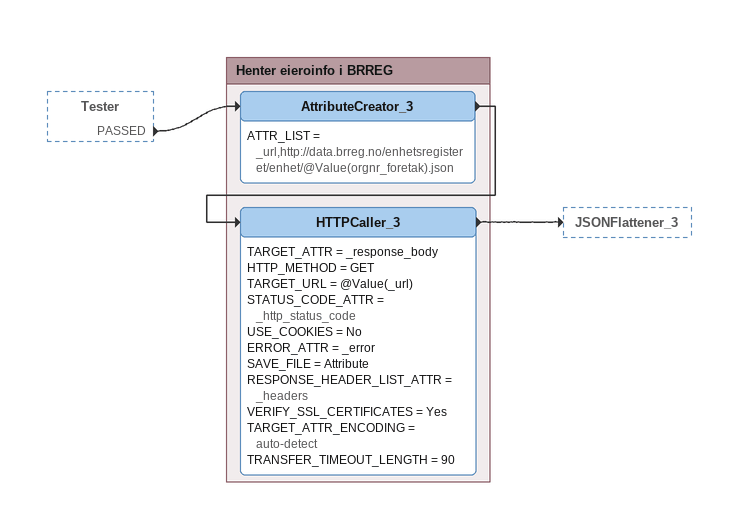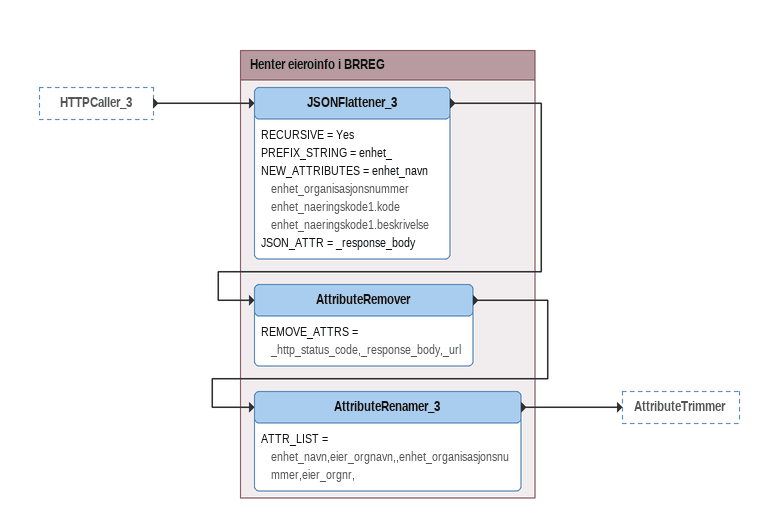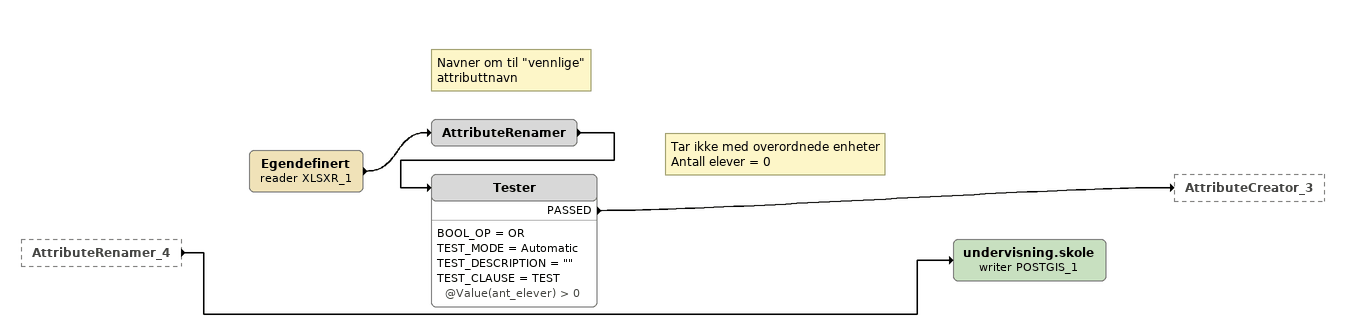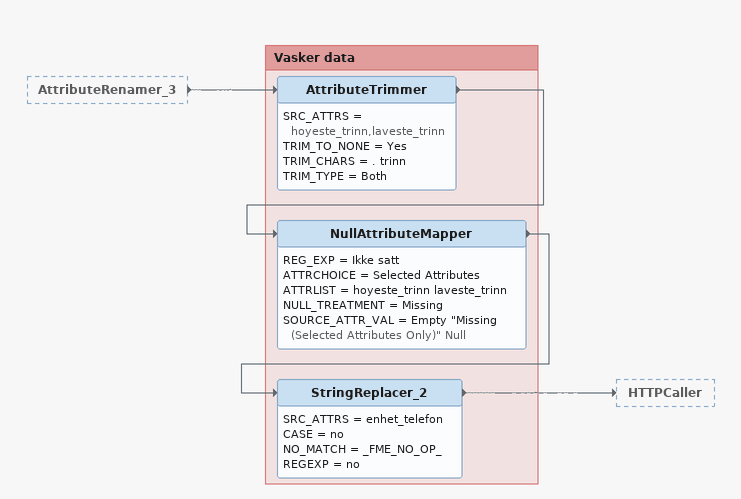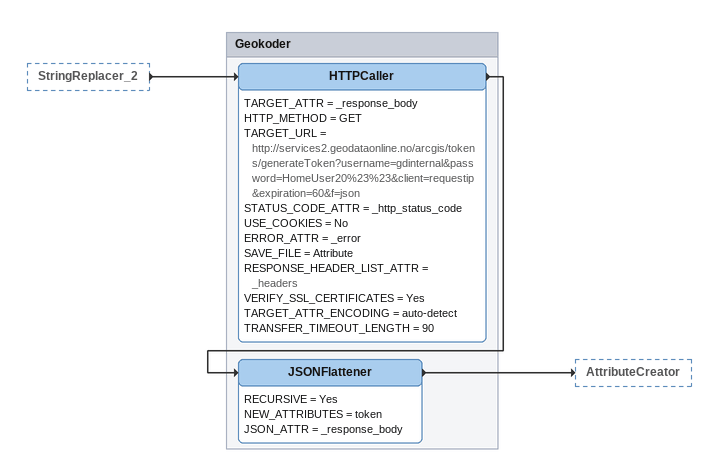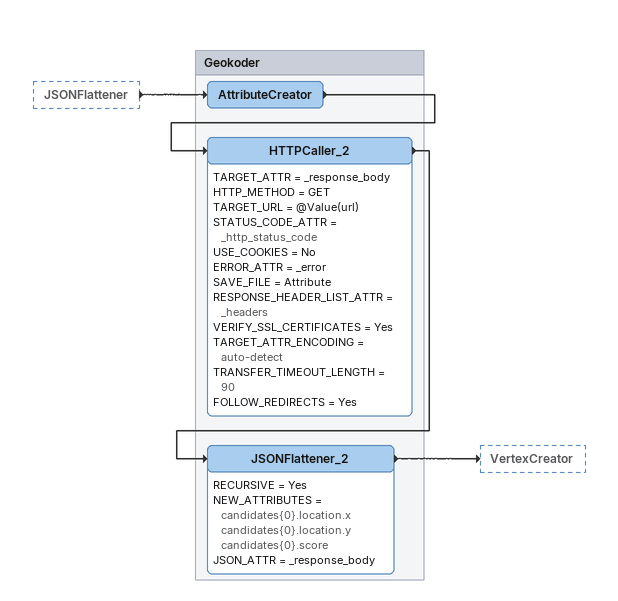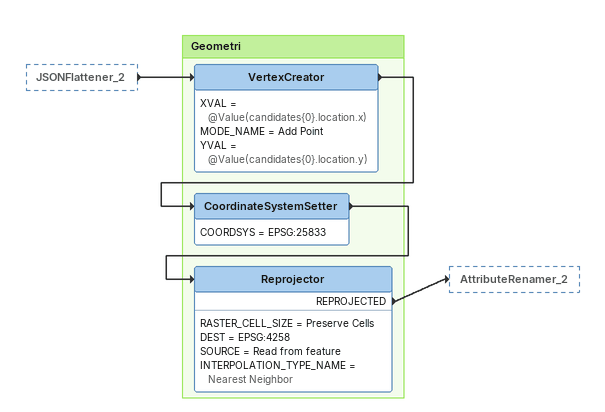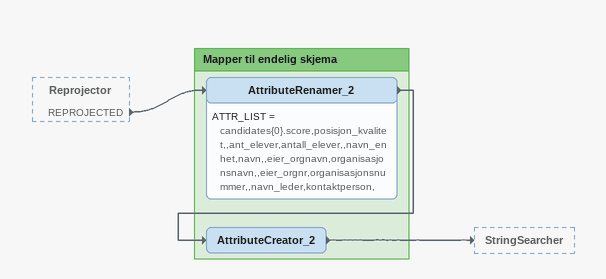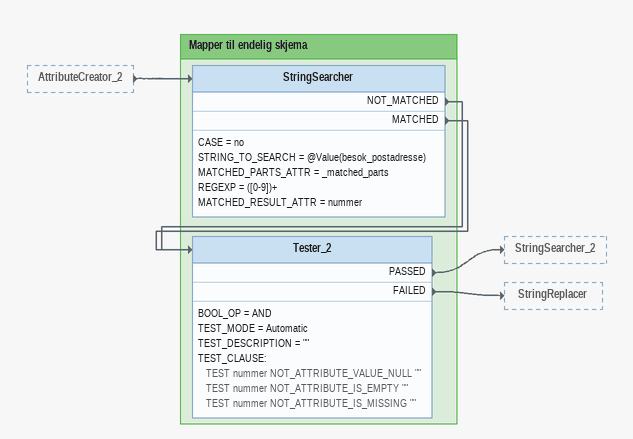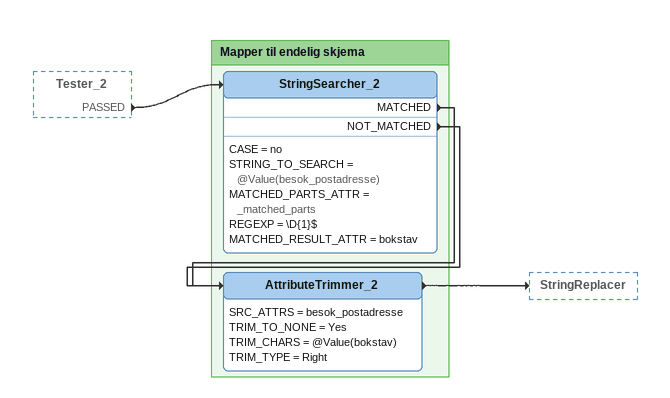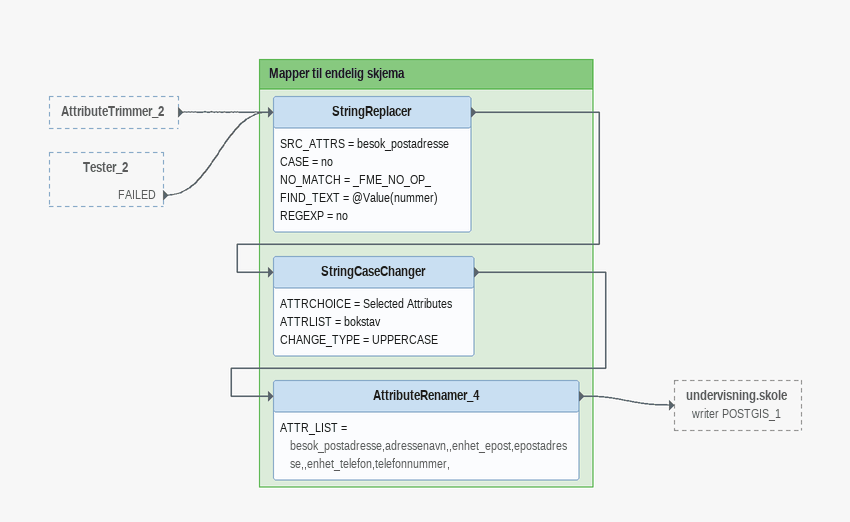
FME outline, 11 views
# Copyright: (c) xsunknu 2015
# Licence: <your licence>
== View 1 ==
Tester [outside]
    PASSED -> AttributeCreator_3

Bookmark: Henter eieroinfo i BRREG
AttributeCreator_3
    ATTR_LIST = _url,http://data.brreg.no/enhetsregisteret/enhet/@Value(orgnr_foretak).json
    -> HTTPCaller_3
HTTPCaller_3
    TARGET_ATTR = _response_body
    HTTP_METHOD = GET
    TARGET_URL = @Value(_url)
    STATUS_CODE_ATTR = _http_status_code
    USE_COOKIES = No
    ERROR_ATTR = _error
    SAVE_FILE = Attribute
    RESPONSE_HEADER_LIST_ATTR = _headers
    VERIFY_SSL_CERTIFICATES = Yes
    TARGET_ATTR_ENCODING = auto-detect
    TRANSFER_TIMEOUT_LENGTH = 90
    -> JSONFlattener_3

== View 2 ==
HTTPCaller_3 [outside]
    -> JSONFlattener_3

Bookmark: Henter eieroinfo i BRREG
JSONFlattener_3
    RECURSIVE = Yes
    PREFIX_STRING = enhet_
    NEW_ATTRIBUTES = enhet_navn enhet_organisasjonsnummer enhet_naeringskode1.kode enhet_naeringskode1.beskrivelse
    JSON_ATTR = _response_body
    -> AttributeRemover
AttributeRemover
    REMOVE_ATTRS = _http_status_code,_response_body,_url
    -> AttributeRenamer_3
AttributeRenamer_3
    ATTR_LIST = enhet_navn,eier_orgnavn,,enhet_organisasjonsnummer,eier_orgnr,
    -> AttributeTrimmer

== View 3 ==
AttributeRenamer_4 [outside]
    -> undervisning.skole (writer POSTGIS_1)
Egendefinert (reader XLSXR_1)
    -> AttributeRenamer
Note: Navner om til "vennlige" / attributtnavn
AttributeRenamer
    -> Tester
Note: Tar ikke med overordnede enheter / Antall elever = 0
Tester
    BOOL_OP = OR
    TEST_MODE = Automatic
    TEST_DESCRIPTION = ""
    TEST_CLAUSE = TEST @Value(ant_elever) > 0
    PASSED -> AttributeCreator_3
undervisning.skole (writer POSTGIS_1)

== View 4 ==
AttributeRenamer_3 [outside]
    -> AttributeTrimmer

Bookmark: Vasker data
AttributeTrimmer
    SRC_ATTRS = hoyeste_trinn,laveste_trinn
    TRIM_TO_NONE = Yes
    TRIM_CHARS = . trinn
    TRIM_TYPE = Both
    -> NullAttributeMapper
NullAttributeMapper
    REG_EXP = Ikke satt
    ATTRCHOICE = Selected Attributes
    ATTRLIST = hoyeste_trinn laveste_trinn
    NULL_TREATMENT = Missing
    SOURCE_ATTR_VAL = Empty "Missing (Selected Attributes Only)" Null
    -> StringReplacer_2
StringReplacer_2
    SRC_ATTRS = enhet_telefon
    CASE = no
    NO_MATCH = _FME_NO_OP_
    REGEXP = no
    -> HTTPCaller

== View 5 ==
StringReplacer_2 [outside]
    -> HTTPCaller

Bookmark: Geokoder
HTTPCaller
    TARGET_ATTR = _response_body
    HTTP_METHOD = GET
    TARGET_URL = http://services2.geodataonline.no/arcgis/tokens/generateToken?username=gdinternal&password=HomeUser20%23%23&client=requestip&expiration=60&f=json
    STATUS_CODE_ATTR = _http_status_code
    USE_COOKIES = No
    ERROR_ATTR = _error
    SAVE_FILE = Attribute
    RESPONSE_HEADER_LIST_ATTR = _headers
    VERIFY_SSL_CERTIFICATES = Yes
    TARGET_ATTR_ENCODING = auto-detect
    TRANSFER_TIMEOUT_LENGTH = 90
    -> JSONFlattener
JSONFlattener
    RECURSIVE = Yes
    NEW_ATTRIBUTES = token
    JSON_ATTR = _response_body
    -> AttributeCreator

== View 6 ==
JSONFlattener [outside]
    -> AttributeCreator

Bookmark: Geokoder
AttributeCreator
    -> HTTPCaller_2
HTTPCaller_2
    TARGET_ATTR = _response_body
    HTTP_METHOD = GET
    TARGET_URL = @Value(url)
    STATUS_CODE_ATTR = _http_status_code
    USE_COOKIES = No
    ERROR_ATTR = _error
    SAVE_FILE = Attribute
    RESPONSE_HEADER_LIST_ATTR = _headers
    VERIFY_SSL_CERTIFICATES = Yes
    TARGET_ATTR_ENCODING = auto-detect
    TRANSFER_TIMEOUT_LENGTH = 90
    FOLLOW_REDIRECTS = Yes
    -> JSONFlattener_2
JSONFlattener_2
    RECURSIVE = Yes
    NEW_ATTRIBUTES = candidates{0}.location.x candidates{0}.location.y candidates{0}.score
    JSON_ATTR = _response_body
    -> VertexCreator

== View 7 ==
JSONFlattener_2 [outside]
    -> VertexCreator

Bookmark: Geometri
VertexCreator
    XVAL = @Value(candidates{0}.location.x)
    MODE_NAME = Add Point
    YVAL = @Value(candidates{0}.location.y)
    -> CoordinateSystemSetter
CoordinateSystemSetter
    COORDSYS = EPSG:25833
    -> Reprojector
Reprojector
    RASTER_CELL_SIZE = Preserve Cells
    DEST = EPSG:4258
    SOURCE = Read from feature
    INTERPOLATION_TYPE_NAME = Nearest Neighbor
    REPROJECTED -> AttributeRenamer_2

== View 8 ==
Reprojector [outside]
    REPROJECTED -> AttributeRenamer_2

Bookmark: Mapper til endelig skjema
AttributeRenamer_2
    ATTR_LIST = candidates{0}.score,posisjon_kvalitet,,ant_elever,antall_elever,,navn_enhet,navn,,eier_orgnavn,organisasjonsnavn,,eier_orgnr,organisasjonsnummer,,navn_leder,kontaktperson,
    -> AttributeCreator_2
AttributeCreator_2
    -> StringSearcher

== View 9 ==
AttributeCreator_2 [outside]
    -> StringSearcher

Bookmark: Mapper til endelig skjema
StringSearcher
    CASE = no
    STRING_TO_SEARCH = @Value(besok_postadresse)
    MATCHED_PARTS_ATTR = _matched_parts
    REGEXP = ([0-9])+
    MATCHED_RESULT_ATTR = nummer
    NOT_MATCHED -> Tester_2
    MATCHED -> Tester_2
Tester_2
    BOOL_OP = AND
    TEST_MODE = Automatic
    TEST_DESCRIPTION = ""
    TEST_CLAUSE:
      TEST nummer NOT_ATTRIBUTE_VALUE_NULL ""
      TEST nummer NOT_ATTRIBUTE_IS_EMPTY ""
      TEST nummer NOT_ATTRIBUTE_IS_MISSING ""
    PASSED -> StringSearcher_2
    FAILED -> StringReplacer

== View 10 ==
Tester_2 [outside]
    PASSED -> StringSearcher_2

Bookmark: Mapper til endelig skjema
StringSearcher_2
    CASE = no
    STRING_TO_SEARCH = @Value(besok_postadresse)
    MATCHED_PARTS_ATTR = _matched_parts
    REGEXP = \D{1}$
    MATCHED_RESULT_ATTR = bokstav
    MATCHED -> AttributeTrimmer_2
    NOT_MATCHED -> AttributeTrimmer_2
AttributeTrimmer_2
    SRC_ATTRS = besok_postadresse
    TRIM_TO_NONE = Yes
    TRIM_CHARS = @Value(bokstav)
    TRIM_TYPE = Right
    -> StringReplacer

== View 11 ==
AttributeTrimmer_2 [outside]
    -> StringReplacer
Tester_2 [outside]
    FAILED -> StringReplacer

Bookmark: Mapper til endelig skjema
StringReplacer
    SRC_ATTRS = besok_postadresse
    CASE = no
    NO_MATCH = _FME_NO_OP_
    FIND_TEXT = @Value(nummer)
    REGEXP = no
    -> StringCaseChanger
StringCaseChanger
    ATTRCHOICE = Selected Attributes
    ATTRLIST = bokstav
    CHANGE_TYPE = UPPERCASE
    -> AttributeRenamer_4
AttributeRenamer_4
    ATTR_LIST = besok_postadresse,adressenavn,,enhet_epost,epostadresse,,enhet_telefon,telefonnummer,
    -> undervisning.skole (writer POSTGIS_1)
